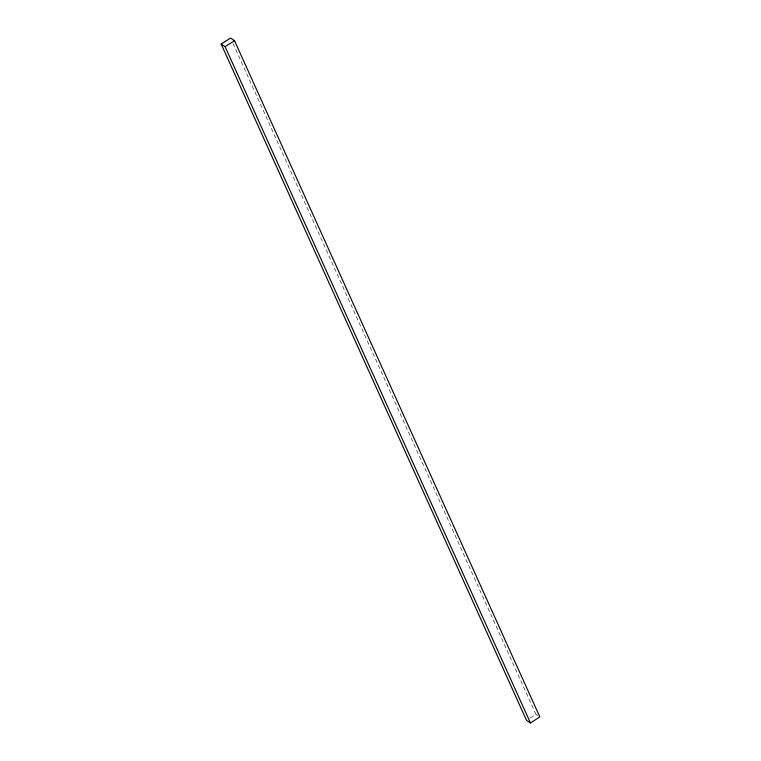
<?xml version="1.0" encoding="UTF-8"?>
<svg xmlns="http://www.w3.org/2000/svg" width="761" height="761" viewBox="0 0 761 761"><rect width="100%" height="100%" fill="white"/><g stroke="black" fill="none" stroke-linecap="round" stroke-linejoin="round"><path stroke-width="0.57" stroke-dasharray="3.81 2.85" d="M530.265 717.937L535.896 714.322L537.865 715.625M232.999 43.463L535.896 714.322"/><path stroke-width="1.14" d="M221.166 44.071L230.554 38.05L234.493 40.656L539.834 716.929L530.446 722.95L526.507 720.344L221.166 44.071L225.104 46.678L530.446 722.95M225.104 46.678L234.493 40.656"/></g></svg>
